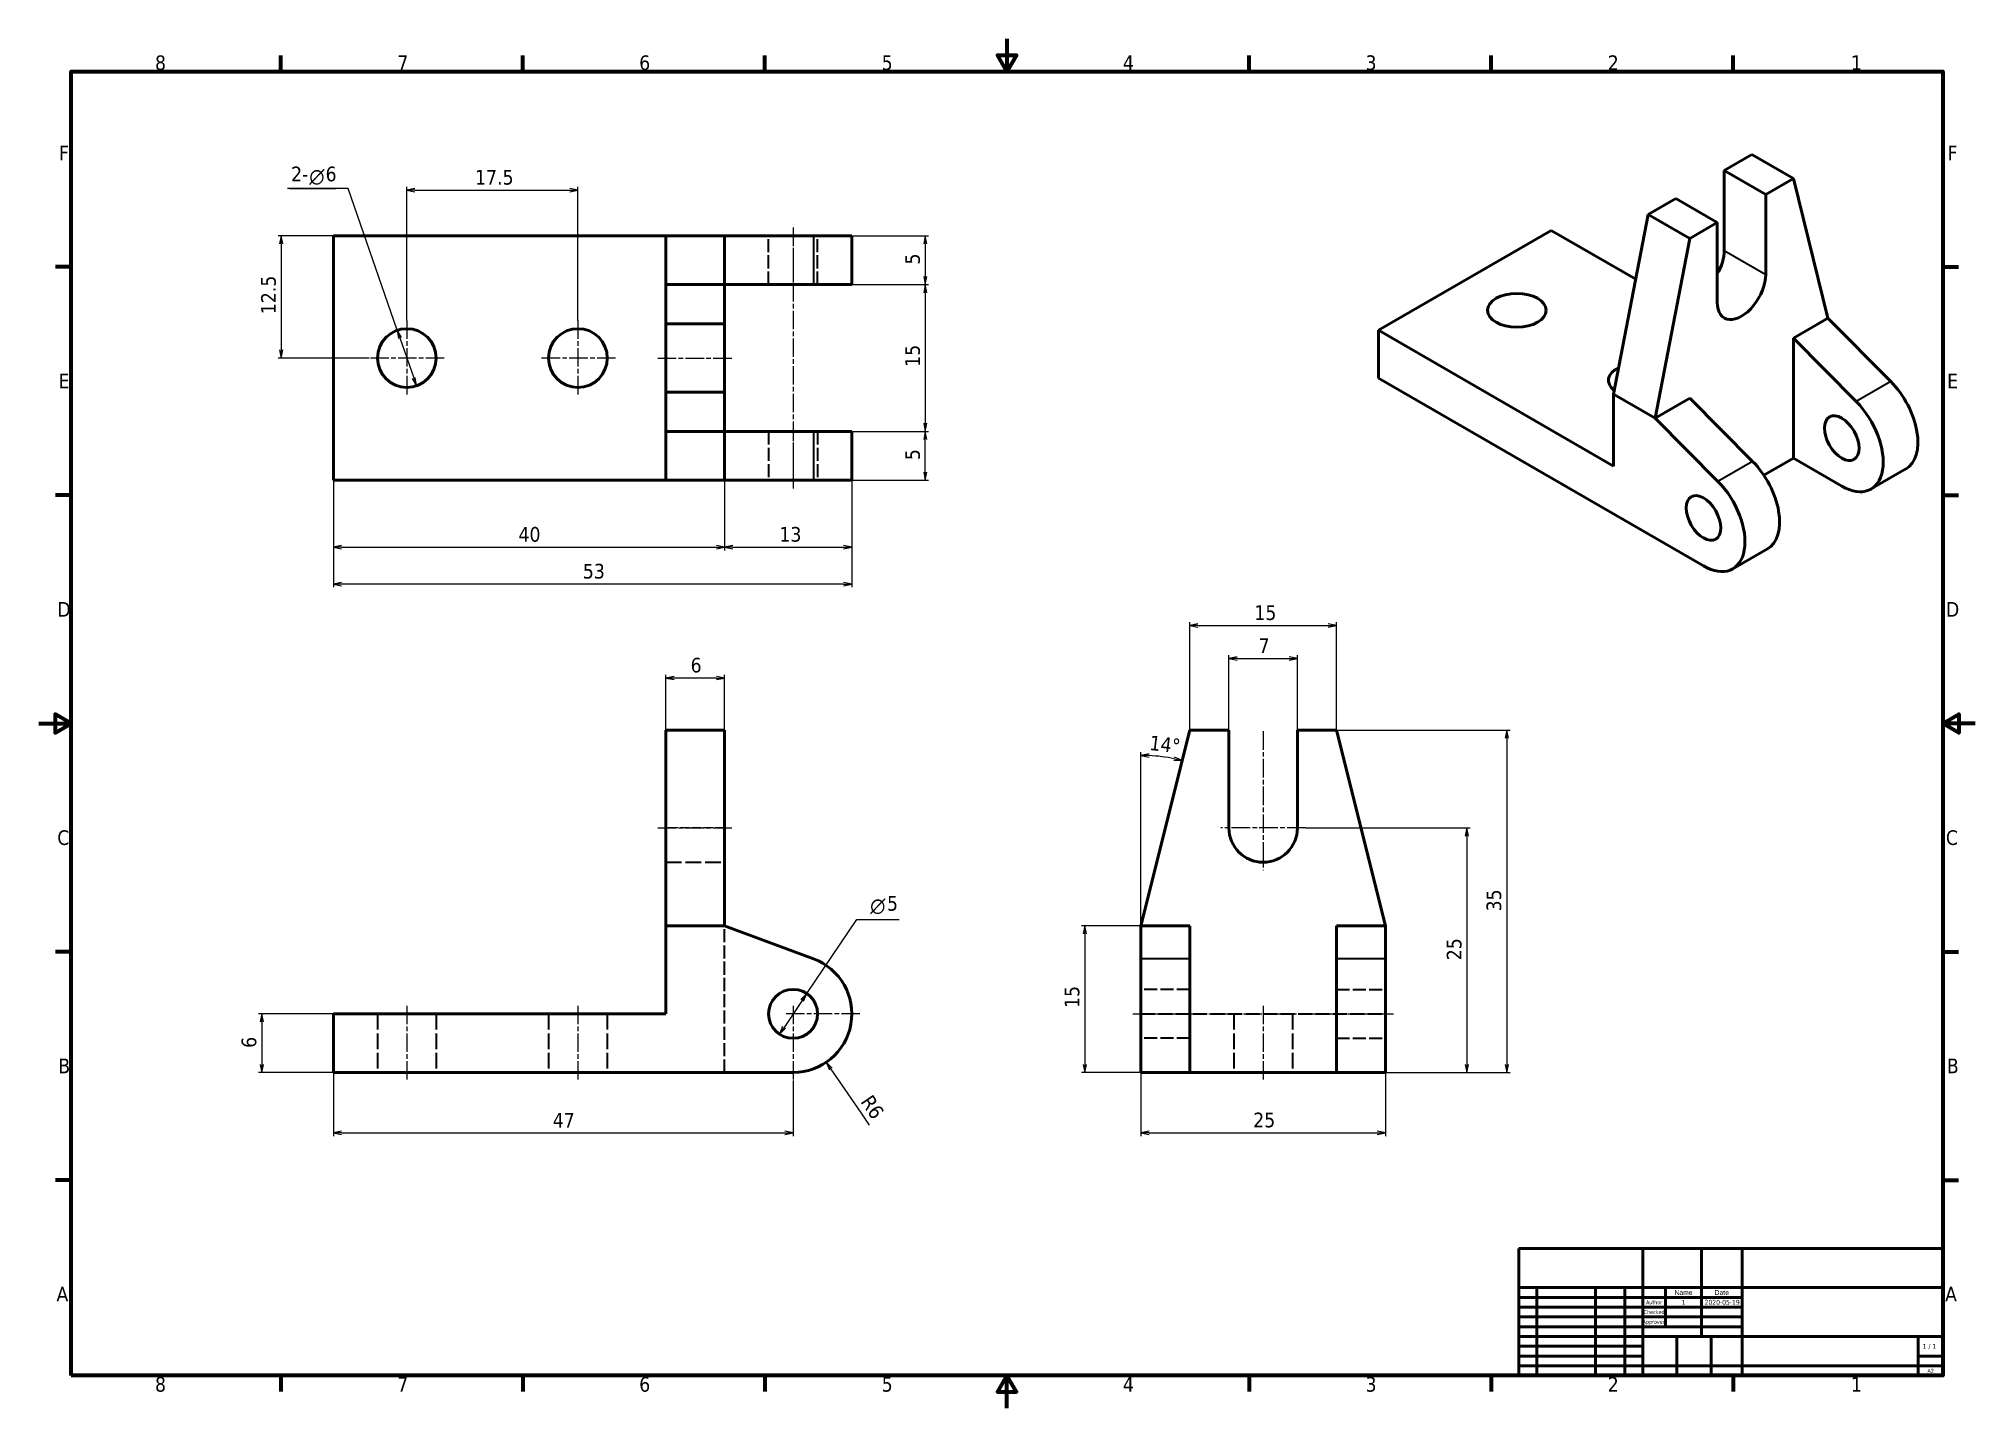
# Model space of a CAD drawing. Header units: millimetres. Extents: x 0 to 198, y 0 to 140.
import ezdxf
from ezdxf.enums import TextEntityAlignment as Align

# ---------------------------------------------------------------- set-up
doc = ezdxf.new("R2010")
doc.units = ezdxf.units.MM
doc.header["$LTSCALE"] = 0.333333
doc.linetypes.add('CHAIN', pattern=[0.3543, 0.2362, -0.0295, 0.0591, -0.0295])
doc.linetypes.add('DASHED', pattern=[0.2068, 0.1655, -0.0413])
for name, color, linetype, lineweight in [('Border (ISO)', 7, 'Continuous', 70), ('Center Mark (ISO)', 7, 'Continuous', 25), ('Centerline (ISO)', 7, 'Continuous', 25), ('Dimension (ISO)', 7, 'Continuous', 25), ('Hidden (ISO)', 7, 'DASHED', 35), ('Hidden Narrow (ISO)', 7, 'DASHED', 25), ('Title (ISO)', 7, 'Continuous', 50), ('Visible (ISO)', 7, 'Continuous', 50), ('Visible Narrow (ISO)', 7, 'Continuous', 35)]:
    doc.layers.add(name, color=color, linetype=linetype, lineweight=lineweight)
doc.styles.add('Note Text (JIS)', font='tahoma.ttf')
doc.styles.add('Text Style12', font='AIGDT___.TTF')
doc.styles.add('Text Style38', font='tahoma.ttf')
doc.styles.add('Text Style39', font='tahoma.ttf')
doc.styles.add('Text Style41', font='tahoma.ttf')

# ---------------------------------------------------------------- blocks, each defined once
blk = doc.blocks.new('Borders Default Border')
at = {"layer": 'Border (ISO)'}
for p, q in [((74.25, 410), (74.25, 414.9)), ((148.5, 410), (148.5, 414.9)), ((222.75, 410), (222.75, 414.9)), ((371.25, 410), (371.25, 414.9)), ((445.5, 410), (445.5, 414.9)), ((519.75, 410), (519.75, 414.9)), ((10, 350), (5.1, 350)), ((584, 350), (588.9, 350)), ((10, 280), (5.1, 280)), ((584, 280), (588.9, 280)), ((10, 140), (5.1, 140)), ((584, 140), (588.9, 140)), ((10, 70), (5.1, 70)), ((584, 70), (588.9, 70)), ((74.25, 10), (74.25, 5.1)), ((148.5, 10), (148.5, 5.1)), ((222.75, 10), (222.75, 5.1)), ((371.25, 10), (371.25, 5.1)), ((445.5, 10), (445.5, 5.1)), ((519.75, 10), (519.75, 5.1))]:
    blk.add_line(p, q, dxfattribs=at)
at = {"layer": 'Border (ISO)', "flags": 128}
for points in [[(297, 420), (297, 410), (294.11, 415), (299.89, 415), (297, 410)], [(10, 10), (10, 410), (584, 410), (584, 10), (10, 10)], [(0, 210), (10, 210), (5, 212.89), (5, 207.11), (10, 210)], [(594, 210), (584, 210), (589, 212.89), (589, 207.11), (584, 210)], [(297, 0), (297, 10), (294.11, 5), (299.89, 5), (297, 10)]]:
    blk.add_lwpolyline(points, dxfattribs=at)
at = {"layer": 'Border (ISO)', "char_height": 4.5, "attachment_point": 7, "style": 'Note Text (JIS)'}
for s, insert in [('8', (35.66, 410.3)), ('7', (109.98, 410.4)), ('6', (184.19, 410.31)), ('5', (258.56, 410.31)), ('4', (332.56, 410.4)), ('3', (406.97, 410.31)), ('2', (481.26, 410.4)), ('1', (555.86, 410.4)), ('F', (6.19, 382.75)), ('F', (585.49, 382.75)), ('E', (6.06, 312.75)), ('E', (585.36, 312.75)), ('D', (5.7, 242.75)), ('D', (585, 242.75)), ('C', (5.69, 172.67)), ('C', (584.99, 172.67)), ('B', (5.98, 102.75)), ('B', (585.28, 102.75)), ('A', (5.44, 32.75)), ('A', (584.74, 32.75)), ('8', (35.66, 5)), ('7', (109.98, 5.1)), ('6', (184.19, 5.01)), ('5', (258.56, 5.01)), ('4', (332.56, 5.1)), ('3', (406.97, 5.01)), ('2', (481.26, 5.1)), ('1', (555.86, 5.1))]:
    blk.add_mtext(s, dxfattribs=dict(at, insert=insert))
blk = doc.blocks.new('Title Blocks JIS')
at = {"layer": 'Title (ISO)'}
for p, q in [((230, 139), (100, 139)), ((100, 139), (100, 100)), ((138, 100), (138, 139)), ((156, 127), (156, 139)), ((168.5, 100), (168.5, 139)), ((230, 100), (230, 139)), ((100, 127), (230, 127)), ((105.5, 100), (105.5, 127)), ((123.5, 100), (123.5, 127)), ((132.5, 100), (132.5, 127)), ((145, 115), (145, 127)), ((156, 112), (156, 127)), ((100, 124), (168.5, 124)), ((100, 121), (168.5, 121)), ((168.5, 118), (100, 118)), ((100, 115), (168.5, 115)), ((138, 112), (100, 112)), ((138, 109), (100, 109)), ((168.5, 112), (138, 112)), ((148.5, 100), (148.5, 112)), ((159, 100), (159, 112)), ((168.5, 112), (230, 112)), ((222.5, 100), (222.5, 112)), ((138, 106), (100, 106)), ((230, 103), (100, 103)), ((222.5, 106), (230, 106)), ((100, 100), (230, 100))]:
    blk.add_line(p, q, dxfattribs=at)
for s, height, style, p in [('Checked', 1.2, 'Text Style41', (141.5, 119.5)), ('Author', 1.2, 'Text Style41', (141.5, 122.5)), ('Approved', 1.2, 'Text Style41', (141.5, 116.5)), ('1 / 1 ', 1.5, 'Text Style39', (226.25, 109))]:
    blk.add_text(s, height=height, dxfattribs=dict(at, style=style)).set_placement(p, align=Align.MIDDLE_CENTER)
at = {"layer": 'Title (ISO)', "char_height": 1.4986, "attachment_point": 5, "style": 'Note Text (JIS)'}
for s, insert, width in [('\\fArial|b0|i0;\\H1.4986;Name', (150.5, 125.5), 10.8457), ('\\fArial|b0|i0;\\H1.4986;Date', (162.25, 125.5), 12.2497)]:
    blk.add_mtext(s, dxfattribs=dict(at, insert=insert, width=width))
at = {"layer": 'Title (ISO)'}
for tag, height, style, p in [('COMPANY', 3.1, 'Text Style38', (199.25, 133)), ('CHECKED_BY', 1.5, 'Text Style39', (150.5, 119.5)), ('CHECKED_DATE', 1.5, 'Text Style39', (162.25, 119.5)), ('ENG_APPROVED_BY', 1.5, 'Text Style39', (150.5, 116.5)), ('ENG_APPROVAL_DATE', 1.5, 'Text Style39', (162.25, 116.5)), ('PART_NUMBER', 3.1, 'Text Style38', (195.5, 107.5))]:
    blk.add_attdef(tag, text='', height=height, dxfattribs=dict(at, style=style)).set_placement(p, align=Align.MIDDLE_CENTER)
at = {"layer": 'Title (ISO)', "style": 'Text Style38'}
blk.add_attdef('TITLE', text='', height=3.1, dxfattribs=at).set_placement((169.5, 126), align=Align.TOP_LEFT)
at = {"layer": 'Title (ISO)'}
for tag, p, height, style in [('AUTHOR_001', (149.91, 121.75), 1.5, 'Text Style39'), ('CREATION_DATE_001', (156.98, 121.75), 1.5, 'Text Style39'), ('Sheet_Size_001', (225.34, 100.89), 1.2, 'Text Style41')]:
    blk.add_attdef(tag, p, '', height=height, dxfattribs=dict(at, style=style))

msp = doc.modelspace()

# ---------------------------------------------------------------- linework, layer by layer
at = {"layer": 'Center Mark (ISO)', "linetype": 'CHAIN', "ltscale": 23.990969}
for p, q in [((37.63, 111.2), (37.63, 103.53)), ((55.13, 111.2), (55.13, 103.53)), ((41.47, 107.36), (33.8, 107.36)), ((58.97, 107.36), (51.3, 107.36)), ((125.19, 69.21), (125.19, 54.99)), ((129.52, 59.32), (120.85, 59.32)), ((83.97, 40.32), (76.3, 40.32)), ((77.13, 41.15), (77.13, 33.49))]:
    msp.add_line(p, q, dxfattribs=at)
at = {"layer": 'Centerline (ISO)', "linetype": 'CHAIN', "ltscale": 23.990969}
for p, q in [((77.13, 120.7), (77.13, 94.03)), ((63.3, 107.36), (70.97, 107.36)), ((63.3, 59.32), (70.97, 59.32)), ((37.63, 41.15), (37.63, 33.49)), ((55.13, 41.15), (55.13, 33.49)), ((111.85, 40.32), (138.52, 40.32)), ((125.19, 41.15), (125.19, 33.49))]:
    msp.add_line(p, q, dxfattribs=at)
at = {"layer": 'Dimension (ISO)'}
for p, q in [((37.63, 111.2), (37.63, 124.86)), ((55.13, 111.2), (55.13, 124.86)), ((31.64, 124.68), (25.43, 124.68)), ((25.69, 124.68), (30.38, 124.68)), ((36.65, 110.2), (31.64, 124.68)), ((38.47, 124.7), (37.63, 124.53)), ((38.47, 124.53), (37.63, 124.53)), ((37.63, 124.53), (38.47, 124.36)), ((38.47, 124.53), (54.3, 124.53)), ((55.13, 124.53), (54.3, 124.7)), ((54.3, 124.53), (55.13, 124.53)), ((54.3, 124.36), (55.13, 124.53)), ((30.13, 119.86), (24.47, 119.86)), ((24.8, 119.86), (24.63, 119.03)), ((24.8, 119.03), (24.8, 119.86)), ((24.97, 119.03), (24.8, 119.86)), ((24.8, 119.03), (24.8, 108.2)), ((83.13, 119.86), (90.99, 119.86)), ((90.65, 119.86), (90.49, 119.03)), ((90.65, 119.03), (90.65, 119.86)), ((90.82, 119.03), (90.65, 119.86)), ((90.65, 119.03), (90.65, 115.7)), ((83.13, 114.86), (90.99, 114.86)), ((83.13, 114.86), (90.99, 114.86)), ((90.49, 115.7), (90.65, 114.86)), ((90.65, 114.86), (90.49, 114.03)), ((90.65, 115.7), (90.65, 114.86)), ((90.65, 114.86), (90.82, 115.7)), ((90.65, 114.03), (90.65, 114.86)), ((90.82, 114.03), (90.65, 114.86)), ((90.65, 114.03), (90.65, 100.7)), ((36.92, 109.41), (36.65, 110.2)), ((37.08, 109.47), (36.65, 110.2)), ((36.65, 110.2), (36.77, 109.36)), ((36.92, 109.41), (38.34, 105.32)), ((33.8, 107.36), (24.47, 107.36)), ((24.63, 108.2), (24.8, 107.36)), ((24.8, 108.2), (24.8, 107.36)), ((24.8, 107.36), (24.97, 108.2)), ((38.18, 105.26), (38.61, 104.53)), ((38.34, 105.32), (38.61, 104.53)), ((38.61, 104.53), (38.5, 105.37)), ((83.13, 99.86), (90.99, 99.86)), ((83.13, 99.86), (90.99, 99.86)), ((90.49, 100.7), (90.65, 99.86)), ((90.65, 99.86), (90.49, 99.03)), ((90.65, 100.7), (90.65, 99.86)), ((90.65, 99.86), (90.82, 100.7)), ((90.65, 99.03), (90.65, 99.86)), ((90.82, 99.03), (90.65, 99.86)), ((90.65, 95.7), (90.65, 99.03)), ((90.49, 95.7), (90.65, 94.86)), ((90.65, 95.7), (90.65, 94.86)), ((90.65, 94.86), (90.82, 95.7)), ((30.13, 94.86), (30.13, 87.7)), ((30.13, 94.86), (30.13, 83.92)), ((70.13, 94.86), (70.13, 87.7)), ((70.13, 94.86), (70.13, 87.7)), ((83.13, 94.86), (83.13, 87.7)), ((83.13, 94.86), (83.13, 83.92)), ((83.13, 94.86), (90.99, 94.86)), ((30.97, 88.2), (30.13, 88.03)), ((30.97, 88.03), (30.13, 88.03)), ((30.13, 88.03), (30.97, 87.86)), ((30.97, 88.03), (69.3, 88.03)), ((70.13, 88.03), (69.3, 88.2)), ((69.3, 88.03), (70.13, 88.03)), ((69.3, 87.86), (70.13, 88.03)), ((70.97, 88.2), (70.13, 88.03)), ((70.97, 88.03), (70.13, 88.03)), ((70.13, 88.03), (70.97, 87.86)), ((70.97, 88.03), (82.3, 88.03)), ((83.13, 88.03), (82.3, 88.2)), ((82.3, 88.03), (83.13, 88.03)), ((82.3, 87.86), (83.13, 88.03)), ((30.97, 84.42), (30.13, 84.25)), ((30.97, 84.25), (30.13, 84.25)), ((30.13, 84.25), (30.97, 84.09)), ((82.3, 84.25), (30.97, 84.25)), ((83.13, 84.25), (82.3, 84.42)), ((82.3, 84.25), (83.13, 84.25)), ((82.3, 84.09), (83.13, 84.25)), ((117.69, 69.32), (117.69, 80.35)), ((118.52, 80.19), (117.69, 80.02)), ((118.52, 80.02), (117.69, 80.02)), ((117.69, 80.02), (118.52, 79.85)), ((118.52, 80.02), (131.85, 80.02)), ((132.69, 80.02), (131.85, 80.19)), ((131.85, 80.02), (132.69, 80.02)), ((131.85, 79.85), (132.69, 80.02)), ((132.69, 69.32), (132.69, 80.35)), ((121.69, 69.32), (121.69, 76.99)), ((122.52, 76.82), (121.69, 76.65)), ((122.52, 76.65), (121.69, 76.65)), ((121.69, 76.65), (122.52, 76.49)), ((122.52, 76.65), (127.85, 76.65)), ((128.69, 76.65), (127.85, 76.82)), ((127.85, 76.65), (128.69, 76.65)), ((127.85, 76.49), (128.69, 76.65)), ((128.69, 69.32), (128.69, 76.99)), ((64.13, 69.32), (64.13, 74.99)), ((64.97, 74.82), (64.13, 74.65)), ((64.97, 74.65), (64.13, 74.65)), ((64.13, 74.65), (64.97, 74.49)), ((69.3, 74.65), (64.97, 74.65)), ((70.13, 74.65), (69.3, 74.82)), ((69.3, 74.65), (70.13, 74.65)), ((69.3, 74.49), (70.13, 74.65)), ((70.13, 69.32), (70.13, 74.99)), ((132.69, 69.32), (150.43, 69.32)), ((150.1, 69.32), (149.93, 68.49)), ((150.1, 68.49), (150.1, 69.32)), ((150.26, 68.49), (150.1, 69.32)), ((150.1, 68.49), (150.1, 35.15)), ((112.69, 49.32), (112.69, 67.07)), ((113.53, 66.89), (112.69, 66.74)), ((113.52, 66.72), (112.69, 66.74)), ((112.69, 66.74), (113.52, 66.55)), ((116.06, 66.24), (116.91, 66.22)), ((116.1, 66.4), (116.91, 66.22)), ((116.91, 66.22), (116.14, 66.57)), ((129.52, 59.32), (146.35, 59.32)), ((146.02, 59.32), (145.85, 58.49)), ((146.02, 58.49), (146.02, 59.32)), ((146.19, 58.49), (146.02, 59.32)), ((146.02, 58.49), (146.02, 35.15)), ((78.53, 42.39), (83.65, 49.95)), ((83.65, 49.95), (87.99, 49.95)), ((84.92, 49.95), (87.73, 49.95)), ((112.69, 49.32), (106.62, 49.32)), ((106.96, 49.32), (106.79, 48.49)), ((106.96, 48.49), (106.96, 49.32)), ((107.12, 48.49), (106.96, 49.32)), ((106.96, 48.49), (106.96, 35.15)), ((78.07, 41.7), (76.2, 38.94)), ((78.53, 42.39), (77.93, 41.79)), ((78.07, 41.7), (78.53, 42.39)), ((78.2, 41.6), (78.53, 42.39)), ((30.13, 40.32), (22.47, 40.32)), ((22.8, 40.32), (22.63, 39.49)), ((22.8, 39.49), (22.8, 40.32)), ((22.97, 39.49), (22.8, 40.32)), ((22.8, 39.49), (22.8, 35.15)), ((76.06, 39.03), (75.73, 38.25)), ((76.2, 38.94), (75.73, 38.25)), ((75.73, 38.25), (76.34, 38.85)), ((30.13, 34.32), (22.47, 34.32)), ((22.63, 35.15), (22.8, 34.32)), ((22.8, 35.15), (22.8, 34.32)), ((22.8, 34.32), (22.97, 35.15)), ((30.13, 34.32), (30.13, 27.82)), ((80.99, 34.68), (80.52, 35.37)), ((81.13, 34.77), (80.52, 35.37)), ((80.52, 35.37), (80.85, 34.59)), ((80.99, 34.68), (84.09, 30.15)), ((112.69, 34.32), (106.62, 34.32)), ((106.79, 35.15), (106.96, 34.32)), ((106.96, 35.15), (106.96, 34.32)), ((106.96, 34.32), (107.12, 35.15)), ((112.69, 34.32), (112.69, 27.82)), ((132.69, 34.32), (146.35, 34.32)), ((137.69, 34.32), (137.69, 27.82)), ((137.69, 34.32), (150.43, 34.32)), ((145.85, 35.15), (146.02, 34.32)), ((146.02, 35.15), (146.02, 34.32)), ((146.02, 34.32), (146.19, 35.15)), ((149.93, 35.15), (150.1, 34.32)), ((150.1, 35.15), (150.1, 34.32)), ((150.1, 34.32), (150.26, 35.15)), ((77.13, 33.49), (77.13, 27.82)), ((84.09, 30.15), (84.92, 28.94)), ((30.97, 28.32), (30.13, 28.15)), ((30.97, 28.15), (30.13, 28.15)), ((30.13, 28.15), (30.97, 27.99)), ((30.97, 28.15), (76.3, 28.15)), ((77.13, 28.15), (76.3, 28.32)), ((76.3, 28.15), (77.13, 28.15)), ((76.3, 27.99), (77.13, 28.15)), ((113.52, 28.32), (112.69, 28.15)), ((113.52, 28.15), (112.69, 28.15)), ((112.69, 28.15), (113.52, 27.99)), ((113.52, 28.15), (136.85, 28.15)), ((137.69, 28.15), (136.85, 28.32)), ((136.85, 28.15), (137.69, 28.15)), ((136.85, 27.99), (137.69, 28.15))]:
    msp.add_line(p, q, dxfattribs=at)
msp.add_arc((112.69, 49.32), 17.42, 78.7045, 87.2593, dxfattribs=at)
at = {"layer": 'Hidden (ISO)', "ltscale": 24.17795}
for p, q in [((74.63, 114.86), (74.63, 119.86)), ((79.63, 114.86), (79.63, 119.86)), ((74.63, 99.86), (74.63, 94.86)), ((79.63, 99.86), (79.63, 94.86)), ((70.13, 34.32), (70.13, 49.32)), ((117.69, 42.82), (112.69, 42.82)), ((132.69, 42.82), (137.69, 42.82)), ((117.69, 37.82), (112.69, 37.82)), ((132.69, 37.82), (137.69, 37.82))]:
    msp.add_line(p, q, dxfattribs=at)
at = {"layer": 'Hidden (ISO)', "ltscale": 29.01354}
for p, q in [((64.13, 55.82), (70.13, 55.82)), ((34.63, 40.32), (34.63, 34.32)), ((40.63, 40.32), (40.63, 34.32)), ((52.13, 40.32), (52.13, 34.32)), ((58.13, 40.32), (58.13, 34.32)), ((122.19, 40.32), (122.19, 34.32)), ((128.19, 40.32), (128.19, 34.32))]:
    msp.add_line(p, q, dxfattribs=at)
at = {"layer": 'Hidden (ISO)', "ltscale": 25.904945}
msp.add_line((112.69, 40.32), (137.69, 40.32), dxfattribs=at)
at = {"layer": 'Hidden Narrow (ISO)', "ltscale": 18.133463}
for p, q in [((77.13, 119.86), (77.13, 114.86)), ((77.13, 99.86), (77.13, 94.86))]:
    msp.add_line(p, q, dxfattribs=at)
at = {"layer": 'Hidden Narrow (ISO)', "ltscale": 17.408123}
msp.add_line((70.13, 59.32), (64.13, 59.32), dxfattribs=at)
at = {"layer": 'Visible (ISO)'}
for p, q in [((175.16, 128.16), (172.33, 126.53)), ((175.16, 128.16), (179.4, 125.71)), ((172.33, 126.53), (176.57, 124.08)), ((172.33, 126.53), (172.33, 118.36)), ((179.4, 125.71), (176.57, 124.08)), ((182.94, 111.42), (179.4, 125.71)), ((167.38, 123.67), (164.55, 122.03)), ((171.62, 121.22), (167.38, 123.67)), ((176.57, 124.08), (176.57, 115.91)), ((164.55, 122.03), (161.02, 103.66)), ((168.8, 119.58), (164.55, 122.03)), ((171.62, 121.22), (168.8, 119.58)), ((171.62, 113.05), (171.62, 121.22)), ((30.13, 119.86), (30.13, 94.86)), ((30.13, 119.86), (64.13, 119.86)), ((64.13, 119.86), (70.13, 119.86)), ((64.13, 119.86), (64.13, 114.86)), ((79.22, 119.86), (70.13, 119.86)), ((70.13, 119.86), (70.13, 114.86)), ((79.22, 119.86), (83.13, 119.86)), ((83.13, 119.86), (83.13, 114.86)), ((154.65, 120.4), (136.98, 110.2)), ((154.65, 120.4), (163.28, 115.42)), ((168.8, 119.58), (165.26, 101.21)), ((64.13, 114.86), (70.13, 114.86)), ((64.13, 114.86), (64.13, 110.86)), ((70.13, 114.86), (70.13, 110.86)), ((79.22, 114.86), (70.13, 114.86)), ((79.22, 114.86), (83.13, 114.86)), ((182.94, 111.42), (179.4, 109.38)), ((189.37, 104.95), (182.94, 111.42)), ((64.13, 110.86), (70.13, 110.86)), ((64.13, 110.86), (64.13, 103.86)), ((70.13, 110.86), (70.13, 103.86)), ((161.02, 96.31), (136.98, 110.2)), ((136.98, 110.2), (136.98, 105.3)), ((179.4, 109.38), (179.4, 97.13)), ((185.83, 102.91), (179.4, 109.38)), ((170.21, 86.11), (136.98, 105.3)), ((64.13, 103.86), (64.13, 99.86)), ((70.13, 103.86), (64.13, 103.86)), ((70.13, 103.86), (70.13, 99.86)), ((161.02, 103.66), (161.02, 96.31)), ((165.26, 101.21), (161.02, 103.66)), ((168.8, 103.25), (165.26, 101.21)), ((168.8, 103.25), (175.22, 96.79)), ((165.26, 101.21), (171.69, 94.75)), ((64.13, 99.86), (64.13, 94.86)), ((70.13, 99.86), (64.13, 99.86)), ((70.13, 99.86), (70.13, 94.86)), ((70.13, 99.86), (79.22, 99.86)), ((83.13, 99.86), (79.22, 99.86)), ((83.13, 94.86), (83.13, 99.86)), ((176.37, 95.38), (179.4, 97.13)), ((179.4, 97.13), (184.35, 94.27)), ((190.89, 96.02), (187.35, 93.98)), ((64.13, 94.86), (30.13, 94.86)), ((70.13, 94.86), (64.13, 94.86)), ((70.13, 94.86), (79.22, 94.86)), ((83.13, 94.86), (79.22, 94.86)), ((173.21, 85.81), (176.75, 87.85)), ((64.13, 69.32), (64.13, 49.32)), ((70.13, 69.32), (64.13, 69.32)), ((70.13, 69.32), (70.13, 49.32)), ((117.69, 69.32), (112.69, 49.32)), ((121.69, 69.32), (117.69, 69.32)), ((121.69, 59.32), (121.69, 69.32)), ((132.69, 69.32), (128.69, 69.32)), ((128.69, 69.32), (128.69, 59.32)), ((137.69, 49.32), (132.69, 69.32)), ((64.13, 49.32), (64.13, 40.32)), ((70.13, 49.32), (64.13, 49.32)), ((70.13, 49.32), (79.22, 45.94)), ((117.69, 49.32), (112.69, 49.32)), ((112.69, 49.32), (112.69, 45.94)), ((117.69, 49.32), (117.69, 45.94)), ((137.69, 49.32), (132.69, 49.32)), ((132.69, 45.94), (132.69, 49.32)), ((137.69, 45.94), (137.69, 49.32)), ((112.69, 34.32), (112.69, 45.94)), ((117.69, 34.32), (117.69, 45.94)), ((132.69, 45.94), (132.69, 34.32)), ((137.69, 45.94), (137.69, 34.32)), ((64.13, 40.32), (30.13, 40.32)), ((30.13, 40.32), (30.13, 34.32)), ((77.13, 34.32), (30.13, 34.32)), ((117.69, 34.32), (112.69, 34.32)), ((117.69, 34.32), (132.69, 34.32)), ((137.69, 34.32), (132.69, 34.32))]:
    msp.add_line(p, q, dxfattribs=at)
for centre, radius in [((37.63, 107.36), 3), ((55.13, 107.36), 3), ((77.13, 40.32), 2.5)]:
    msp.add_circle(centre, radius, dxfattribs=at)
for centre, radius, start, end in [((125.19, 59.32), 3.5, 180, 0), ((77.13, 40.32), 6, 270, 69.6264)]:
    msp.add_arc(centre, radius, start, end, dxfattribs=at)
for centre, major_axis, start_param, end_param in [((169.86, 116.93), (-1.75, -3.03), 1.581001, 2.356194), ((174.1, 114.48), (-1.75, -3.03), 5.497787, 8.63938), ((163.49, 105.09), (-3, 0), 5.418315, 6.926741), ((187.89, 101.21), (3, -5.2), 0, 2.000608), ((184.35, 99.17), (3, -5.2), 5.497787, 8.283793), ((173.75, 93.05), (3, -5.2), 0, 2.000608), ((170.21, 91.01), (3, -5.2), 5.497787, 8.283793)]:
    msp.add_ellipse(centre, major_axis=major_axis, ratio=0.57735, start_param=start_param, end_param=end_param, dxfattribs=at)
for centre, major_axis in [((151.12, 112.24), (3, 0)), ((184.35, 99.17), (1.25, -2.17)), ((170.21, 91.01), (-1.25, 2.17))]:
    msp.add_ellipse(centre, major_axis=major_axis, ratio=0.57735, dxfattribs=at)
at = {"layer": 'Visible Narrow (ISO)'}
for p, q in [((79.22, 119.86), (79.22, 114.86)), ((172.33, 118.36), (176.57, 115.91)), ((189.37, 104.95), (185.83, 102.91)), ((79.22, 99.86), (79.22, 94.86)), ((175.22, 96.79), (171.69, 94.75)), ((117.69, 45.94), (112.69, 45.94)), ((137.69, 45.94), (132.69, 45.94))]:
    msp.add_line(p, q, dxfattribs=at)

# ---------------------------------------------------------------- block references
at = {"xscale": 0.3333333333333333, "yscale": 0.3333333333333333, "zscale": 0.3333333333333333}
msp.add_blockref('Borders Default Border', (0, 0), dxfattribs=at)
msp.add_blockref('Title Blocks JIS', (118, -30), dxfattribs=at).add_auto_attribs({'CREATION_DATE_001': '2020-05-19', 'AUTHOR_001': '1', 'Sheet_Size_001': 'A2'})

# ---------------------------------------------------------------- texts
at = {"layer": 'Dimension (ISO)', "char_height": 1.5, "attachment_point": 7}
for s, insert, style in [('2-', (25.8, 125.43), 'Note Text (JIS)'), ('6', (29.33, 125.4), 'Note Text (JIS)'), ('\\fAIGDT|b0|i0|p0;n', (27.66, 125.06), 'Text Style12'), ('17.5', (44.61, 125.06), 'Note Text (JIS)'), ('40', (49.05, 88.56), 'Note Text (JIS)'), ('13', (75.73, 88.56), 'Note Text (JIS)'), ('53', (55.63, 84.79), 'Note Text (JIS)'), ('15', (124.29, 80.55), 'Note Text (JIS)'), ('7', (124.72, 77.19), 'Note Text (JIS)'), ('6', (66.65, 75.19), 'Note Text (JIS)'), ('\\fAIGDT|b0|i0|p0;n', (85.01, 50.5), 'Text Style12'), ('5', (86.73, 50.84), 'Note Text (JIS)'), ('47', (52.55, 28.69), 'Note Text (JIS)'), ('25', (124.17, 28.69), 'Note Text (JIS)')]:
    msp.add_mtext(s, dxfattribs=dict(at, insert=insert, style=style))
at = {"layer": 'Dimension (ISO)', "char_height": 1.5, "attachment_point": 7, "style": 'Note Text (JIS)'}
for s, insert, rotation in [('5', (90.12, 116.92), 90), ('12.5', (24.27, 111.84), 90), ('15', (90.12, 106.46), 90), ('5', (90.12, 96.92), 90), ('14°', (113.51, 67.31), 352.9819), ('35', (149.56, 50.79), 90), ('25', (145.49, 45.8), 90), ('15', (106.42, 40.92), 90), ('6', (22.27, 36.84), 90), ('R', (83.97, 31.34), 304.399), ('6', (84.63, 30.32), 304.399)]:
    msp.add_mtext(s, dxfattribs=dict(at, insert=insert, rotation=rotation))

doc.saveas('drawing.dxf')
